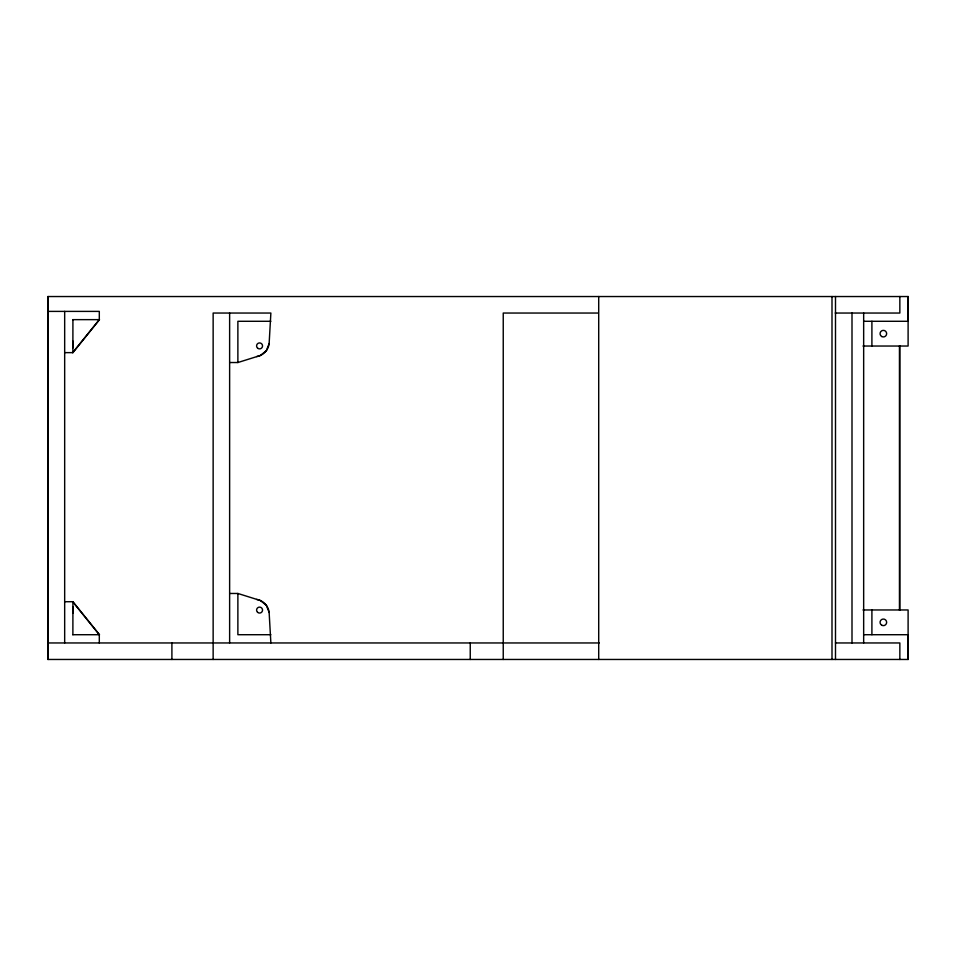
<?xml version="1.0" encoding="UTF-8"?>
<svg xmlns="http://www.w3.org/2000/svg" width="956" height="956" viewBox="0 0 956 956"><rect width="100%" height="100%" fill="white"/><g stroke="black" fill="none" stroke-linecap="round" stroke-linejoin="round"><path stroke-width="1.43" d="M229.631 362.527L237.877 362.527L260.355 355.489L266.354 350.685L269.138 343.527L270.871 313.042L213.14 313.042L213.14 659.461M72.68 352.633L99.305 319.639L99.305 311.393L48.17 311.393M64.673 352.633L72.919 352.633L99.496 319.639L72.68 319.639M598.348 313.042L503.238 313.042L503.238 659.461M835.233 313.042L899.847 313.042L899.847 296.539M270.871 321.288L237.877 321.288L237.877 362.527M863.662 321.288L908.2 321.288L908.2 296.539L47.8 296.539L47.8 659.461L908.2 659.461L908.2 634.712L863.662 634.712M863.005 346.036L908.104 346.036L908.104 296.539M229.631 593.473L237.877 593.473L260.355 600.511L266.354 605.315L269.138 612.473L270.871 642.958M64.673 601.718L72.919 601.718L99.496 634.712L72.68 634.712M863.005 609.964L908.104 609.964L908.104 659.461M270.871 634.712L237.877 634.712L237.877 593.473M599.257 642.958L48.17 642.958L48.206 659.461L48.206 296.539M835.496 642.958L899.847 642.958L899.847 659.461M72.68 601.718L99.305 634.712L99.305 642.958M899.847 345.833L899.847 610.167M899.453 345.833L899.453 610.167M871.908 321.288L871.908 346.036M871.908 609.964L871.908 634.712M863.662 313.042L863.662 642.958M851.999 313.042L851.999 642.958M835.496 296.539L835.496 659.461M831.995 296.539L831.995 659.461M598.707 296.539L598.707 659.461M470.244 642.958L470.244 659.461M229.631 313.042L229.631 642.958M171.901 642.958L171.901 659.461M72.919 319.639L72.883 352.633M72.919 601.718L72.883 634.712M64.673 311.393L64.673 642.958M269.138 343.527A14.842 14.842 0 0 1 256.626 356.576M256.626 599.424A14.842 14.842 0 0 1 269.138 612.473M72.883 609.115L72.895 613.262L72.895 606.666L72.883 609.115M72.883 343.527C72.895 357.329 72.919 333.644 72.883 343.527M257.905 348.39A2.988 2.988 0 0 0 262.541 346.096A2.988 2.988 0 0 0 258.24 343.228A2.988 2.988 0 0 0 257.905 348.39M257.594 612.33A2.988 2.988 0 0 0 262.494 610.681A2.988 2.988 0 0 0 258.61 607.263A2.988 2.988 0 0 0 257.594 612.33M881.707 336.512A3.298 3.298 0 0 0 886.654 333.656A3.298 3.298 0 0 0 881.707 330.8A3.298 3.298 0 0 0 881.707 336.512M881.707 625.2A3.298 3.298 0 0 0 886.654 622.344A3.298 3.298 0 0 0 881.707 619.488A3.298 3.298 0 0 0 881.707 625.2"/></g></svg>
